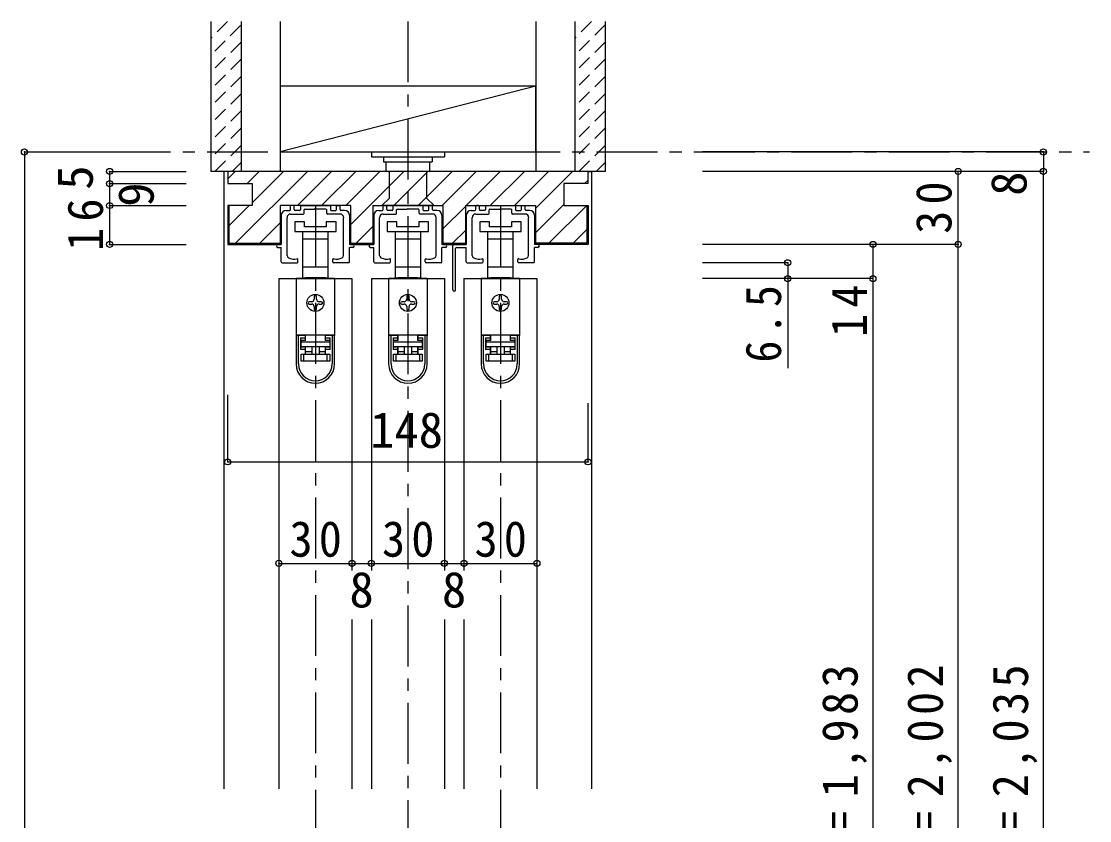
# Model space of a CAD drawing. Units: millimetres at full size, sheet at 1:5; details may follow other scales. Extents: x -973 to 977, y -718 to 696.
# Drawn here: x 70.4 to 509.2, y -330.8 to -2.5 of the extents above; entities that cross this region are included whole.
import ezdxf
from ezdxf.enums import TextEntityAlignment as Align

# ---------------------------------------------------------------- set-up
doc = ezdxf.new("R2010")
doc.units = ezdxf.units.MM
doc.header["$LTSCALE"] = 5
doc.header["$PDMODE"] = 32
doc.header["$PDSIZE"] = 2.5
doc.linetypes.add('CHAIN1', pattern=[8, 5, -1, 1, -1])
doc.linetypes.add('DASHED1', pattern=[1.8, 1.2, -0.6])
for name, color, linetype in [('0-1_通り芯', 4, 'CHAIN1'), ('0-2_柱', 7, 'Continuous'), ('0-3_仕上げ', 2, 'Continuous'), ('0-4_枠', 3, 'Continuous'), ('0-6_扉', 6, 'Continuous'), ('0-7_金物', 7, 'Continuous'), ('0-B_寸法', 7, 'Continuous'), ('0-C_ハッチ', 4, 'Continuous')]:
    doc.layers.add(name, color=color, linetype=linetype)
doc.styles.add('ＭＳ ゴシック', font='')
doc.styles.get('ＭＳ ゴシック').set_extended_font_data('MS Gothic')

# ---------------------------------------------------------------- blocks, each defined once
blk = doc.blocks.new('下荷重(戸車)')
at = {"layer": '0-7_金物'}
for p, q in [((8.5, 37.107), (4.5, 37.107)), ((5.25, 30.107), (5.25, 33.107)), ((-5.25, 30.107), (0, 30.107)), ((0, 30.107), (5.25, 30.107)), ((5.25, 18.507), (5.25, 30.107)), ((0, 18.507), (-5.25, 18.507)), ((-5.25, 18.507), (-5.25, 14.107)), ((5.25, 18.507), (0, 18.507)), ((5.25, 14.107), (5.25, 18.507)), ((7.9, 13.807), (-7.9, 13.807)), ((-7.9, 13.807), (-7.9, -9.493)), ((-5.25, 14.107), (-4, 14.107)), ((-4, 14.107), (-4, 13.807)), ((4, 14.107), (-4, 14.107)), ((4, 14.107), (5.25, 14.107)), ((4, 13.807), (4, 14.107)), ((7.9, 13.807), (7.9, -9.493)), ((-0.5, 6.307), (-0.5, 5.307)), ((0.5, 5.307), (0.5, 6.307)), ((-1.5, 4.307), (-2.5, 4.307)), ((-2.5, 3.307), (-1.5, 3.307)), ((-0.5, 2.307), (-0.5, 1.307)), ((0.5, 1.307), (0.5, 2.307)), ((2.5, 4.307), (1.5, 4.307)), ((1.5, 3.307), (2.5, 3.307)), ((7.9, -9.493), (-7.9, -9.493)), ((-7.9, -9.493), (-7.9, -9.593)), ((-6.9, -9.593), (-7.9, -9.593)), ((-7.9, -9.593), (-7.9, -21.293)), ((-4.2, -9.593), (-6.9, -9.593)), ((-6.9, -21.293), (-6.9, -9.593)), ((-6.1, -10.593), (-6.1, -15.293)), ((-6.1, -10.593), (-4.2, -10.593)), ((-5.9, -11.693), (-5.9, -12.193)), ((-4, -11.693), (-5.9, -11.693)), ((-5.9, -12.193), (5.9, -12.193)), ((-5.9, -14.193), (-5.9, -12.193)), ((-4.9, -9.593), (-4.9, -9.493)), ((-4.2, -9.593), (-4.2, -10.593)), ((-4, -11.693), (-4, -9.493)), ((4, -9.493), (4, -11.693)), ((5.9, -11.693), (4, -11.693)), ((6.9, -9.593), (4.2, -9.593)), ((4.2, -10.593), (4.2, -9.593)), ((4.2, -11.593), (4.2, -10.593)), ((4.2, -10.593), (6.1, -10.593)), ((6.1, -11.593), (4.2, -11.593)), ((4.9, -9.493), (4.9, -9.593)), ((5.9, -12.193), (5.9, -11.693)), ((5.9, -12.193), (5.9, -14.193)), ((6.1, -15.293), (6.1, -10.593)), ((6.9, -9.593), (6.9, -21.293)), ((7.9, -9.593), (6.9, -9.593)), ((7.9, -9.493), (7.9, -9.593)), ((7.9, -21.293), (7.9, -9.593)), ((-6.1, -14.293), (-4.2, -14.293)), ((-4.2, -15.293), (-6.1, -15.293)), ((5.9, -14.193), (-5.9, -14.193)), ((-5.9, -17.193), (-4.9, -17.193)), ((-4.9, -17.193), (4.9, -17.193)), ((-4.9, -17.193), (-4.9, -20.193)), ((-4.2, -14.293), (-4.2, -15.293)), ((-4.2, -15.293), (-4.2, -17.193)), ((-4, -16.193), (-4, -14.193)), ((-1.5, -14.193), (-1.5, -17.193)), ((1.5, -14.193), (1.5, -17.193)), ((1.5, -16.193), (4, -16.193)), ((6.1, -15.293), (4.2, -15.293)), ((4.2, -17.193), (4.2, -15.293)), ((4.9, -17.193), (5.9, -17.193)), ((5.9, -17.193), (5.9, -20.193)), ((4.9, -20.193), (-4.9, -20.193))]:
    blk.add_line(p, q, dxfattribs=at)
for points in [[(-8.5, 33.107), (0, 33.107), (8.5, 33.107), (8.5, 37.107)], [(4.5, 37.107), (4.5, 35.107), (-4.5, 35.107), (-4.5, 37.107), (-8.5, 37.107), (-8.5, 33.107)], [(-5.25, 33.107), (-5.25, 30.107), (-5.25, 18.507)], [(-4.2, -10.593), (-4.2, -11.593), (-6.1, -11.593)], [(-4.9, -20.193), (-5.9, -20.193), (-5.9, -17.193)], [(-4, -17.193), (-4, -16.193), (-1.5, -16.193)], [(4, -14.193), (4, -16.193), (4, -17.193)], [(4.2, -15.293), (4.2, -14.293), (6.1, -14.293)], [(5.9, -20.193), (4.9, -20.193), (4.9, -17.193)]]:
    blk.add_lwpolyline(points, dxfattribs=at)
blk.add_circle((0, 3.807), 3.5, dxfattribs=at)
for centre, radius, start, end in [((-1.5, 5.307), 1, 270, 0), ((0, 6.307), 0.5, 90, 180), ((0, 6.307), 0.5, 0, 90), ((1.5, 5.307), 1, 180, 270), ((-2.5, 3.807), 0.5, 90, 180), ((-2.5, 3.807), 0.5, 180, 270), ((-1.5, 2.307), 1, 0, 90), ((0, 1.307), 0.5, 180, 270), ((0, 1.307), 0.5, 270, 0), ((1.5, 2.307), 1, 90, 180), ((2.5, 3.807), 0.5, 0, 90), ((2.5, 3.807), 0.5, 270, 0), ((0, -21.293), 7.9, 180, 0), ((0, -21.293), 6.9, 180, 0)]:
    blk.add_arc(centre, radius, start, end, dxfattribs=at)
blk = doc.blocks.new('03')
at = {"layer": '0-B_寸法'}
for p, q in [((-9.229, 7.776), (-9.229, 9.176)), ((-8.029, 9.476), (-8.929, 9.476)), ((-7.729, 7.776), (-7.729, 9.176)), ((-5.229, 9.176), (-5.229, 7.776)), ((-4.929, 9.476), (6.771, 9.476)), ((7.071, 9.176), (7.071, 7.776)), ((9.571, 7.776), (9.571, 9.176)), ((9.871, 9.476), (10.771, 9.476)), ((11.071, 7.776), (11.071, 9.176)), ((-13.079, 5.476), (-13.079, -6.524)), ((-11.079, 7.476), (-9.529, 7.476)), ((-10.679, -11.096), (-10.679, 4.476)), ((-9.229, 5.976), (-4.029, 5.976)), ((-5.529, 7.476), (-7.429, 7.476)), ((-3.729, 6.276), (-3.729, 7.676)), ((-3.429, 7.976), (0.621, 7.976)), ((0.921, 8.276), (0.621, 7.976)), ((0.921, 8.276), (1.221, 7.976)), ((5.271, 7.976), (1.221, 7.976)), ((5.571, 6.276), (5.571, 7.676)), ((11.071, 5.976), (5.871, 5.976)), ((7.371, 7.476), (9.271, 7.476)), ((12.921, 7.476), (11.371, 7.476)), ((12.521, -11.096), (12.521, 4.476)), ((14.921, 5.476), (14.921, -6.524)), ((-18.679, -25.124), (-18.679, -7.024)), ((-18.179, -6.524), (-13.079, -6.524)), ((-17.479, -25.124), (-17.479, -8.224)), ((-16.979, -7.724), (-13.079, -7.724)), ((-13.079, -13.724), (-13.079, -7.724)), ((16.321, -6.524), (14.921, -6.524)), ((16.321, -7.724), (14.921, -7.724)), ((14.921, -13.724), (14.921, -7.724)), ((-6.229, -13.724), (-6.229, -12.649)), ((8.071, -13.724), (8.071, -12.649)), ((-12.779, -14.024), (-6.529, -14.024)), ((14.621, -14.024), (8.371, -14.024))]:
    blk.add_line(p, q, dxfattribs=at)
for centre, radius, start, end in [((-8.929, 9.176), 0.3, 90, 180), ((-8.029, 9.176), 0.3, 0, 90), ((-4.929, 9.176), 0.3, 90, 180), ((6.771, 9.176), 0.3, 0, 90), ((9.871, 9.176), 0.3, 90, 180), ((10.771, 9.176), 0.3, 0, 90), ((-11.079, 5.476), 2, 90, 180), ((-9.229, 4.476), 1.5, 90, 180), ((-9.529, 7.776), 0.3, 270, 0), ((-7.429, 7.776), 0.3, 180, 270), ((-5.529, 7.776), 0.3, 270, 0), ((-4.029, 6.276), 0.3, 270, 0), ((-3.429, 7.676), 0.3, 90, 180), ((5.271, 7.676), 0.3, 0, 90), ((5.871, 6.276), 0.3, 180, 270), ((7.371, 7.776), 0.3, 180, 270), ((9.271, 7.776), 0.3, 270, 0), ((11.371, 7.776), 0.3, 180, 270), ((11.071, 4.476), 1.5, 0, 90), ((12.921, 5.476), 2, 0, 90), ((-18.179, -7.024), 0.5, 90, 180), ((-16.979, -8.224), 0.5, 90, 180), ((16.321, -7.124), 0.6, 0, 90), ((16.321, -7.124), 0.6, 270, 0), ((-9.679, -11.096), 1, 180, 243.25632), ((-7.879, -7.524), 5, 243.25632, 284.75682), ((-6.529, -12.649), 0.3, 0, 104.75682), ((8.371, -12.649), 0.3, 75.24318, 180), ((9.721, -7.524), 5, 255.24318, 296.74368), ((11.521, -11.096), 1, 296.74368, 0), ((-12.779, -13.724), 0.3, 180, 270), ((-6.529, -13.724), 0.3, 270, 0), ((8.371, -13.724), 0.3, 180, 270), ((14.621, -13.724), 0.3, 270, 0), ((-18.079, -25.124), 0.6, 180, 0)]:
    blk.add_arc(centre, radius, start, end, dxfattribs=at)
blk = doc.blocks.new('02')
at = {"layer": '0-B_寸法'}
for p, q in [((-14, 4.623), (-14, -7.377)), ((-12, 6.623), (-10.45, 6.623)), ((-10.15, 6.923), (-10.15, 8.323)), ((-10.15, 5.123), (-4.95, 5.123)), ((-8.95, 8.623), (-9.85, 8.623)), ((-8.65, 6.923), (-8.65, 8.323)), ((-6.45, 6.623), (-8.35, 6.623)), ((-6.15, 8.323), (-6.15, 6.923)), ((-5.85, 8.623), (5.85, 8.623)), ((-4.65, 5.423), (-4.65, 6.823)), ((-4.35, 7.123), (-0.3, 7.123)), ((0, 7.423), (-0.3, 7.123)), ((0, 7.423), (0.3, 7.123)), ((4.35, 7.123), (0.3, 7.123)), ((4.65, 5.423), (4.65, 6.823)), ((10.15, 5.123), (4.95, 5.123)), ((6.15, 8.323), (6.15, 6.923)), ((6.45, 6.623), (8.35, 6.623)), ((8.65, 6.923), (8.65, 8.323)), ((8.95, 8.623), (9.85, 8.623)), ((10.15, 6.923), (10.15, 8.323)), ((12, 6.623), (10.45, 6.623)), ((14, 4.623), (14, -7.377)), ((-11.6, -11.949), (-11.6, 3.623)), ((11.6, -11.949), (11.6, 3.623)), ((-15.4, -7.377), (-14, -7.377)), ((-15.4, -8.577), (-14, -8.577)), ((-14, -14.577), (-14, -8.577)), ((15.4, -7.377), (14, -7.377)), ((15.4, -8.577), (14, -8.577)), ((14, -14.577), (14, -8.577)), ((-13.7, -14.877), (-7.45, -14.877)), ((-7.15, -14.577), (-7.15, -13.502)), ((7.15, -14.577), (7.15, -13.502)), ((13.7, -14.877), (7.45, -14.877))]:
    blk.add_line(p, q, dxfattribs=at)
for centre, radius, start, end in [((-12, 4.623), 2, 90, 180), ((-10.15, 3.623), 1.5, 90, 180), ((-10.45, 6.923), 0.3, 270, 0), ((-9.85, 8.323), 0.3, 90, 180), ((-8.95, 8.323), 0.3, 0, 90), ((-8.35, 6.923), 0.3, 180, 270), ((-6.45, 6.923), 0.3, 270, 0), ((-5.85, 8.323), 0.3, 90, 180), ((-4.95, 5.423), 0.3, 270, 0), ((-4.35, 6.823), 0.3, 90, 180), ((4.35, 6.823), 0.3, 0, 90), ((4.95, 5.423), 0.3, 180, 270), ((5.85, 8.323), 0.3, 0, 90), ((6.45, 6.923), 0.3, 180, 270), ((8.35, 6.923), 0.3, 270, 0), ((8.95, 8.323), 0.3, 90, 180), ((9.85, 8.323), 0.3, 0, 90), ((10.45, 6.923), 0.3, 180, 270), ((10.15, 3.623), 1.5, 0, 90), ((12, 4.623), 2, 0, 90), ((-15.4, -7.977), 0.6, 90, 180), ((-15.4, -7.977), 0.6, 180, 270), ((15.4, -7.977), 0.6, 0, 90), ((15.4, -7.977), 0.6, 270, 0), ((-10.6, -11.949), 1, 180, 243.25632), ((-8.8, -8.377), 5, 243.25632, 284.75682), ((8.8, -8.377), 5, 255.24318, 296.74368), ((10.6, -11.949), 1, 296.74368, 0), ((-13.7, -14.577), 0.3, 180, 270), ((-7.45, -13.502), 0.3, 0, 104.75682), ((-7.45, -14.577), 0.3, 270, 0), ((7.45, -13.502), 0.3, 75.24318, 180), ((7.45, -14.577), 0.3, 180, 270), ((13.7, -14.577), 0.3, 270, 0)]:
    blk.add_arc(centre, radius, start, end, dxfattribs=at)

msp = doc.modelspace()

# ---------------------------------------------------------------- linework, layer by layer
at = {"layer": '0-1_通り芯'}
for p, q in [((229.153, -2.5), (229.153, -577.5)), ((106.653, -56.151), (509.153, -56.151))]:
    msp.add_line(p, q, dxfattribs=at)
at = {"layer": '0-2_柱'}
for p, q in [((281.653, -29.151), (176.653, -56.151)), ((176.653, -29.151), (176.653, -56.151)), ((281.653, -29.151), (176.653, -29.151))]:
    msp.add_line(p, q, dxfattribs=at)
msp.add_lwpolyline([(176.653, -56.151), (281.653, -56.151), (281.653, -29.151)], dxfattribs=at)
at = {"layer": '0-3_仕上げ'}
for p, q in [((148.153, -2.5), (148.153, -64.151)), ((160.653, -2.5), (160.653, -64.151)), ((176.653, -2.5), (176.653, -64.151)), ((281.653, -2.5), (281.653, -64.151)), ((297.653, -2.5), (297.653, -64.151)), ((310.153, -2.5), (310.153, -64.151)), ((160.653, -64.151), (148.153, -64.151)), ((176.653, -64.151), (160.653, -64.151)), ((297.653, -64.151), (281.653, -64.151)), ((310.153, -64.151), (297.653, -64.151))]:
    msp.add_line(p, q, dxfattribs=at)
at = {"layer": '0-4_枠', "color": 4}
for p, q in [((155.153, -64.151), (153.653, -64.151)), ((153.653, -317.826), (153.653, -64.151)), ((303.153, -64.151), (304.653, -64.151)), ((304.653, -317.826), (304.653, -64.151))]:
    msp.add_line(p, q, dxfattribs=at)
at = {"layer": '0-4_枠'}
for p, q in [((303.153, -64.151), (155.153, -64.151)), ((155.153, -64.151), (155.153, -69.151)), ((221.405, -64.151), (221.405, -75.237)), ((236.905, -75.237), (236.905, -64.151)), ((303.153, -69.151), (303.153, -64.151)), ((155.153, -69.151), (165.153, -69.151)), ((165.153, -69.151), (165.153, -78.151)), ((293.153, -69.151), (293.153, -78.151)), ((303.153, -69.151), (293.153, -69.151)), ((155.153, -78.151), (155.153, -94.151)), ((165.153, -78.151), (155.153, -78.151)), ((155.653, -78.151), (155.653, -93.651)), ((205.553, -78.151), (176.753, -78.151)), ((176.753, -78.151), (176.753, -94.151)), ((205.553, -78.151), (205.553, -94.151)), ((214.753, -78.151), (243.553, -78.151)), ((214.753, -78.151), (214.753, -94.151)), ((221.405, -75.237), (218.555, -77.951)), ((218.555, -77.951), (239.755, -77.951)), ((218.555, -78.151), (218.555, -77.951)), ((239.755, -77.951), (236.905, -75.237)), ((239.755, -77.951), (239.755, -78.151)), ((243.553, -78.151), (243.553, -94.151)), ((252.753, -78.151), (281.553, -78.151)), ((252.753, -78.151), (252.753, -94.151)), ((281.553, -78.151), (281.553, -94.151)), ((293.153, -78.151), (303.153, -78.151)), ((302.653, -78.151), (302.653, -93.651)), ((303.153, -78.151), (303.153, -94.151)), ((155.153, -94.151), (176.753, -94.151)), ((155.653, -93.651), (176.753, -93.651)), ((205.553, -93.651), (214.753, -93.651)), ((205.553, -94.151), (214.753, -94.151)), ((243.553, -93.651), (252.753, -93.651)), ((243.553, -94.151), (252.753, -94.151)), ((302.653, -93.651), (281.553, -93.651)), ((303.153, -94.151), (281.553, -94.151))]:
    msp.add_line(p, q, dxfattribs=at)
at = {"layer": '0-6_扉'}
for p, q in [((176.153, -108.151), (176.153, -317.826)), ((214.153, -108.151), (214.153, -228.151)), ((252.153, -108.151), (282.153, -108.151)), ((252.153, -108.151), (252.153, -228.151)), ((282.153, -108.151), (282.153, -317.826)), ((206.153, -248.151), (206.153, -317.826)), ((214.153, -248.151), (214.153, -317.826)), ((244.153, -248.151), (244.153, -317.826)), ((252.153, -248.151), (252.153, -317.826))]:
    msp.add_line(p, q, dxfattribs=at)
for points in [[(176.153, -108.151), (206.153, -108.151), (206.153, -228.151)], [(214.153, -108.151), (244.153, -108.151), (244.153, -228.151)]]:
    msp.add_lwpolyline(points, dxfattribs=at)
at = {"layer": '0-7_金物'}
for p, q in [((244.153, -56.151), (244.153, -58.151)), ((219.153, -58.151), (219.153, -60.151)), ((219.153, -60.151), (239.153, -60.151)), ((220.153, -60.151), (220.153, -64.151)), ((238.153, -64.151), (238.153, -60.151)), ((239.153, -58.151), (239.153, -60.151))]:
    msp.add_line(p, q, dxfattribs=at)
msp.add_lwpolyline([(214.153, -56.151), (214.153, -58.151), (244.153, -58.151)], dxfattribs=at)
at = {"layer": '0-B_寸法', "color": 4}
for p, q in [((71.653, -56.151), (106.653, -56.151)), ((71.653, -56.151), (71.653, -567.5)), ((490.153, -56.151), (350.153, -56.151)), ((490.153, -56.151), (490.153, -64.151)), ((106.653, -64.151), (106.653, -69.151)), ((106.653, -64.151), (138.153, -64.151)), ((490.153, -64.151), (350.153, -64.151)), ((455.153, -552.5), (455.153, -64.151)), ((490.153, -567.5), (490.153, -64.151)), ((106.653, -69.151), (106.653, -78.151)), ((106.653, -69.151), (138.153, -69.151)), ((106.653, -78.151), (106.653, -94.151)), ((106.653, -78.151), (138.153, -78.151)), ((106.653, -94.151), (138.153, -94.151)), ((455.153, -94.151), (350.153, -94.151)), ((420.153, -94.151), (420.153, -547.5)), ((385.153, -101.651), (350.153, -101.651)), ((385.153, -101.651), (385.153, -144.936)), ((420.153, -108.151), (350.153, -108.151)), ((155.153, -183.455), (155.153, -155.897)), ((303.153, -183.455), (303.153, -159.397)), ((155.153, -183.455), (303.153, -183.455)), ((176.153, -225.151), (206.153, -225.151)), ((206.153, -225.151), (214.153, -225.151)), ((214.153, -225.151), (244.153, -225.151)), ((244.153, -225.151), (252.153, -225.151)), ((252.153, -225.151), (282.153, -225.151))]:
    msp.add_line(p, q, dxfattribs=at)
at = {"layer": '0-B_寸法', "color": 4, "linetype": 'CHAIN1'}
for p, q in [((191.153, -78.151), (191.153, -555.5)), ((267.153, -78.151), (267.153, -555.5))]:
    msp.add_line(p, q, dxfattribs=at)
at = {"layer": '0-B_寸法'}
for p in [(71.653, -56.151), (490.153, -56.151), (106.653, -64.151), (455.153, -64.151), (490.153, -64.151), (106.653, -69.151), (106.653, -78.151), (106.653, -94.151), (420.153, -94.151), (455.153, -94.151), (385.153, -101.651), (385.153, -108.151), (420.153, -108.151), (155.153, -183.455), (303.153, -183.455), (176.153, -225.151), (206.153, -225.151), (214.153, -225.151), (244.153, -225.151), (252.153, -225.151), (282.153, -225.151)]:
    msp.add_point(p, dxfattribs=at)
at = {"layer": '0-C_ハッチ', "linetype": 'DASHED1'}
for p, q in [((155.015, -2.5), (148.153, -9.362)), ((160.435, -4.151), (148.153, -16.433)), ((304.515, -2.5), (297.653, -9.362)), ((310.153, -3.933), (297.653, -16.433)), ((160.653, -11.004), (148.153, -23.504)), ((310.153, -11.004), (297.653, -23.504)), ((160.653, -18.075), (148.153, -30.575)), ((310.153, -18.075), (297.653, -30.575)), ((160.653, -25.147), (148.153, -37.647)), ((310.153, -25.147), (297.653, -37.647)), ((160.653, -32.218), (148.153, -44.718)), ((310.153, -32.218), (297.653, -44.718)), ((160.653, -39.289), (148.153, -51.789)), ((310.153, -39.289), (297.653, -51.789)), ((160.653, -46.36), (148.153, -58.86)), ((310.153, -46.36), (297.653, -58.86)), ((160.653, -53.431), (149.933, -64.151)), ((310.153, -53.431), (299.433, -64.151)), ((160.653, -60.502), (157.004, -64.151)), ((310.153, -60.502), (306.504, -64.151))]:
    msp.add_line(p, q, dxfattribs=at)
at = {"layer": '0-C_ハッチ'}
for p, q in [((155.153, -67.212), (158.214, -64.151)), ((158.413, -93.651), (187.913, -64.151)), ((163.114, -69.151), (168.114, -64.151)), ((165.153, -77.011), (178.013, -64.151)), ((183.812, -78.151), (197.812, -64.151)), ((193.712, -78.151), (207.712, -64.151)), ((203.611, -78.151), (217.611, -64.151)), ((205.553, -86.109), (227.51, -64.151)), ((223.41, -78.151), (237.41, -64.151)), ((233.309, -78.151), (247.309, -64.151)), ((243.209, -78.151), (257.209, -64.151)), ((253.108, -78.151), (267.108, -64.151)), ((263.008, -78.151), (277.008, -64.151)), ((272.907, -78.151), (286.907, -64.151)), ((281.552, -79.406), (296.807, -64.151)), ((301.706, -69.151), (303.153, -67.705)), ((155.653, -86.511), (164.013, -78.151)), ((243.552, -87.708), (252.752, -78.508)), ((281.552, -89.306), (293.153, -77.705)), ((287.106, -93.651), (302.606, -78.151)), ((168.312, -93.651), (176.753, -85.21)), ((207.91, -93.651), (214.752, -86.809)), ((247.507, -93.651), (252.751, -88.407)), ((297.005, -93.651), (302.653, -88.004))]:
    msp.add_line(p, q, dxfattribs=at)

# ---------------------------------------------------------------- block references
at = {"layer": '0-7_金物'}
for name, p in [('02', (191.153, -86.774)), ('02', (229.153, -86.774)), ('03', (266.232, -87.628)), ('下荷重(戸車)', (191.153, -121.958)), ('下荷重(戸車)', (229.153, -121.958)), ('下荷重(戸車)', (267.153, -121.958))]:
    msp.add_blockref(name, p, dxfattribs=at)

# ---------------------------------------------------------------- texts
at = {"layer": '0-B_寸法', "style": 'ＭＳ ゴシック'}
for s, p in [('5', (104.153, -71.651)), ('8', (487.653, -74.151)), ('9', (129.153, -78.651))]:
    msp.add_text(s, height=14.66, rotation=90, dxfattribs=at).set_placement(p, align=Align.BOTTOM_LEFT)
for s, p in [('148', (213.653, -182.073)), ('8', (205.153, -247.651)), ('8', (243.153, -247.651))]:
    msp.add_text(s, height=14.66, dxfattribs=at).set_placement(p, align=Align.BOTTOM_LEFT)
at = {"layer": '0-B_寸法', "char_height": 14.66, "attachment_point": 7, "rotation": 90, "style": 'ＭＳ ゴシック'}
for s, insert in [('\\T1.27;\\W0.95;30', (452.653, -89.776)), ('\\T1.27;\\W0.95;16', (104.153, -96.776)), ('\\T1.27;\\W0.9;6.5', (382.653, -142.651)), ('\\T1.27;\\W0.95;14', (417.653, -132.136)), ('\\T1.19;\\W0.95;枠内＝2,002', (452.653, -389.076)), ('\\T1.19;\\W0.95;ＤＨ＝1,983', (417.653, -389.076)), ('\\T1.19;\\W0.95;枠外＝2,035', (487.653, -389.076))]:
    msp.add_mtext(s, dxfattribs=dict(at, insert=insert))
at = {"layer": '0-B_寸法', "char_height": 14.66, "attachment_point": 7, "style": 'ＭＳ ゴシック'}
for insert in [(180.528, -222.651), (218.528, -222.651), (256.528, -222.651)]:
    msp.add_mtext('\\T1.27;\\W0.95;30', dxfattribs=dict(at, insert=insert))

doc.saveas('drawing.dxf')
